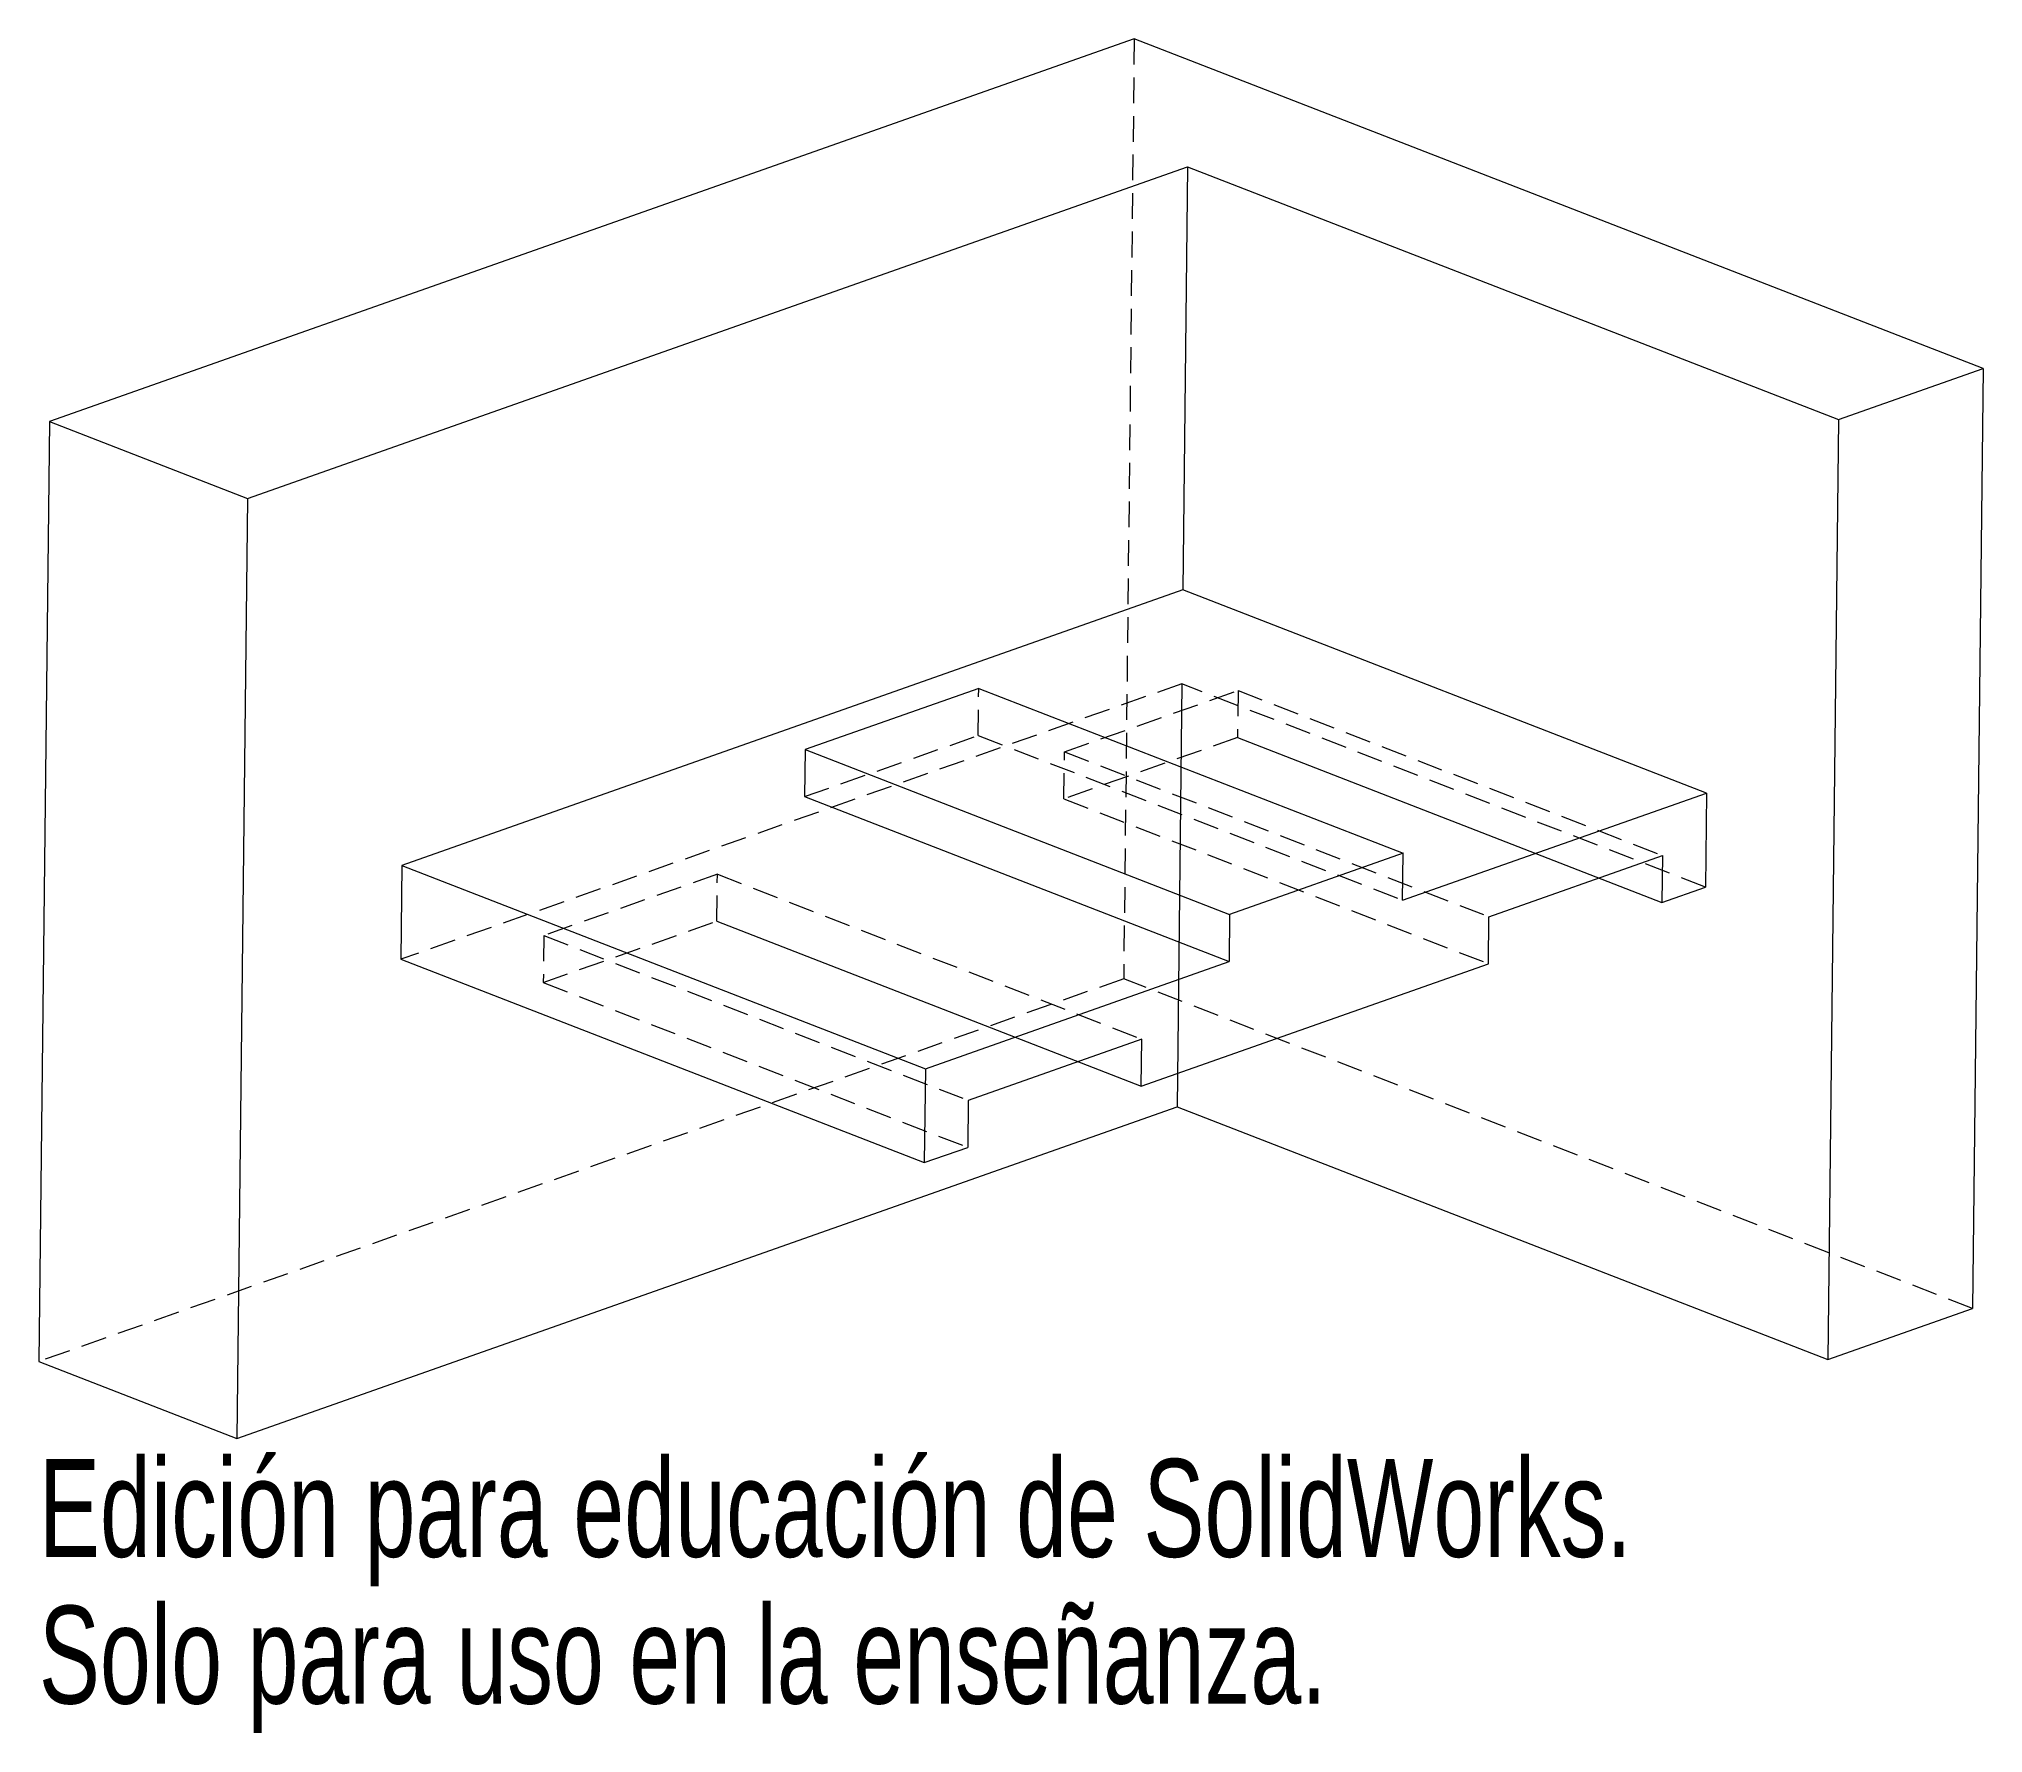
# Model space of a CAD drawing. Header units: millimetres. Extents: x -43.7 to 52.4, y -21.5 to 62.2.
import ezdxf

# ---------------------------------------------------------------- set-up
doc = ezdxf.new("R2010")
doc.units = ezdxf.units.MM
doc.linetypes.add('HIDDEN', pattern=[1.905, 1.27, -0.635])
doc.styles.add('SLDTEXTSTYLE0', font='TXT', dxfattribs={"width": 0.7})

msp = doc.modelspace()

# ---------------------------------------------------------------- linework, layer by layer
at = {"color": 7, "linetype": 'Continuous', "lineweight": 15}
for p, q in [((10.412, 62.233), (-43.2, 43.325)), ((52.366, 45.94), (10.412, 62.233)), ((-33.41, 39.523), (13.053, 55.91)), ((13.053, 55.91), (12.819, 35.012)), ((13.053, 55.91), (45.218, 43.419)), ((45.218, 43.419), (52.366, 45.94)), ((52.366, 45.94), (51.846, -0.501)), ((-43.2, 43.325), (-43.72, -3.116)), ((-43.2, 43.325), (-33.41, 39.523)), ((45.218, 43.419), (44.697, -3.022)), ((-33.41, 39.523), (-33.93, -6.917)), ((12.819, 35.012), (-25.781, 21.398)), ((38.69, 24.965), (12.819, 35.012)), ((2.728, 30.139), (-5.85, 27.114)), ((2.728, 30.139), (23.705, 21.993)), ((12.767, 30.368), (12.533, 9.47)), ((-5.85, 27.114), (-5.876, 24.792)), ((-5.85, 27.114), (15.127, 18.967)), ((15.517, 27.711), (36.494, 19.564)), ((-5.876, 24.792), (15.101, 16.645)), ((23.679, 19.671), (38.69, 24.965)), ((38.69, 24.965), (38.638, 20.321)), ((-25.781, 21.398), (-25.833, 16.754)), ((-25.781, 21.398), (0.09, 11.351)), ((23.705, 21.993), (15.127, 18.967)), ((23.679, 19.671), (23.705, 21.993)), ((27.942, 18.861), (36.52, 21.886)), ((36.52, 21.886), (36.494, 19.564)), ((36.494, 19.564), (38.638, 20.321)), ((-10.216, 18.635), (10.76, 10.488)), ((15.127, 18.967), (15.101, 16.645)), ((27.916, 16.539), (27.942, 18.861)), ((-25.833, 16.754), (0.038, 6.707)), ((0.09, 11.351), (15.101, 16.645)), ((10.76, 10.488), (27.916, 16.539)), ((10.786, 12.811), (2.209, 9.785)), ((10.76, 10.488), (10.786, 12.811)), ((0.09, 11.351), (0.038, 6.707)), ((2.209, 9.785), (2.183, 7.463)), ((-33.93, -6.917), (12.533, 9.47)), ((12.533, 9.47), (44.697, -3.022)), ((0.038, 6.707), (2.183, 7.463)), ((44.697, -3.022), (51.846, -0.501)), ((-43.72, -3.116), (-33.93, -6.917))]:
    msp.add_line(p, q, dxfattribs=at)
at = {"color": 7, "linetype": 'HIDDEN', "lineweight": 0}
for p, q in [((10.412, 62.233), (9.892, 15.792)), ((12.767, 30.368), (-25.833, 16.754)), ((2.702, 27.817), (2.728, 30.139)), ((6.965, 27.008), (15.543, 30.033)), ((38.638, 20.321), (12.767, 30.368)), ((15.543, 30.033), (15.517, 27.711)), ((15.543, 30.033), (36.52, 21.886)), ((-5.876, 24.792), (2.702, 27.817)), ((2.702, 27.817), (23.679, 19.671)), ((15.517, 27.711), (6.939, 24.685)), ((6.939, 24.685), (6.965, 27.008)), ((6.965, 27.008), (27.942, 18.861)), ((6.939, 24.685), (27.916, 16.539)), ((-10.19, 20.957), (-18.768, 17.932)), ((-10.216, 18.635), (-10.19, 20.957)), ((-10.19, 20.957), (10.786, 12.811)), ((-18.794, 15.61), (-10.216, 18.635)), ((-18.768, 17.932), (-18.794, 15.61)), ((-18.768, 17.932), (2.209, 9.785)), ((9.892, 15.792), (-43.72, -3.116)), ((-18.794, 15.61), (2.183, 7.463)), ((51.846, -0.501), (9.892, 15.792))]:
    msp.add_line(p, q, dxfattribs=at)

# ---------------------------------------------------------------- texts
at = {"color": 7, "linetype": 'Continuous', "char_height": 4.83362, "attachment_point": 1, "style": 'SLDTEXTSTYLE0'}
for s, insert in [('Edición para educación de SolidWorks.', (-43.72, -7.937)), ('Solo para uso en la enseñanza.', (-43.72, -15.187))]:
    msp.add_mtext(s, dxfattribs=dict(at, insert=insert))

doc.saveas('drawing.dxf')
